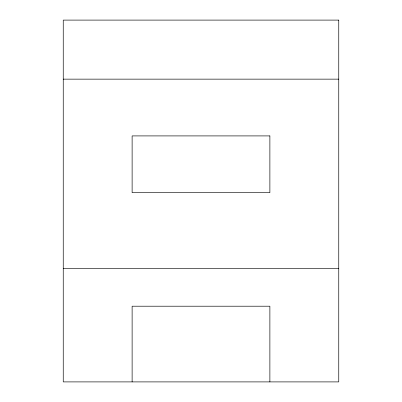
<?xml version="1.0" encoding="UTF-8"?>
<svg xmlns="http://www.w3.org/2000/svg" width="402" height="402" viewBox="0 0 402 402"><rect width="100%" height="100%" fill="white"/><g stroke="black" fill="none" stroke-linecap="round" stroke-linejoin="round"><path stroke-width="0.6" d="M63.245 79.144L338.755 79.144M63.245 268.365L338.755 268.365M269.878 381.9L269.878 306.208L132.122 306.208L132.122 381.9M338.755 20.1L63.245 20.1L63.245 381.9L338.755 381.9L338.755 20.1M269.878 135.911L132.122 135.911L132.122 192.674L269.878 192.674L269.878 135.911"/></g></svg>
